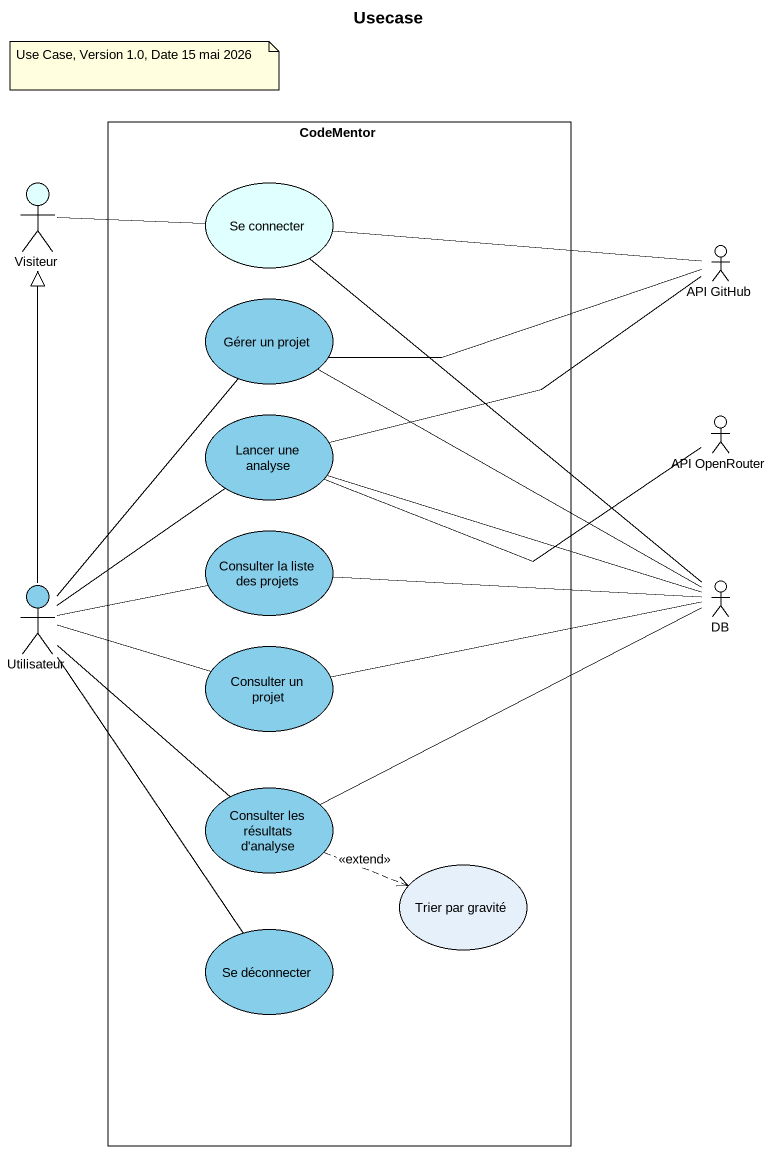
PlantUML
@startuml
title Usecase
rectangle CodeMentor {
  usecase "Se connecter" as Se_connecter #E0FFFF
  usecase "Gérer un projet" as Gérer_un_projet #87CEEB
  usecase "Lancer une analyse" as Lancer_une_analyse #87CEEB
  usecase "Consulter la liste des projets" as Consulter_la_liste_des #87CEEB
  usecase "Consulter un projet" as Consulter_un_projet #87CEEB
  usecase "Consulter les résultats d'analyse" as Consulter_les_résultats_d #87CEEB
  usecase "Trier par gravité" as Trier_par_gravité
  usecase "Se déconnecter" as Se_déconnecter #87CEEB
}
actor Visiteur #E0FFFF
actor "API GitHub" as API_GitHub
actor "API OpenRouter" as API_OpenRouter
actor Utilisateur #87CEEB
actor DB
Visiteur -right- Se_connecter
Se_connecter -right- API_GitHub
Se_connecter -- DB
Gérer_un_projet -right- API_GitHub
Gérer_un_projet -right- DB
Lancer_une_analyse -right- API_GitHub
Lancer_une_analyse -right- API_OpenRouter
Lancer_une_analyse -right- DB
Consulter_la_liste_des -right- DB
Utilisateur -up-|> Visiteur
Utilisateur -up- Gérer_un_projet
Utilisateur -up- Lancer_une_analyse
Utilisateur -right- Consulter_la_liste_des
Utilisateur -right- Consulter_un_projet
Utilisateur -- Consulter_les_résultats_d
Utilisateur -- Se_déconnecter
Consulter_un_projet -right- DB
Consulter_les_résultats_d -right- DB
Consulter_les_résultats_d .right.> Trier_par_gravité : <<extend>>
note as N1
  Use Case, Version 1.0, Date 15 mai 2026
end note
@enduml
